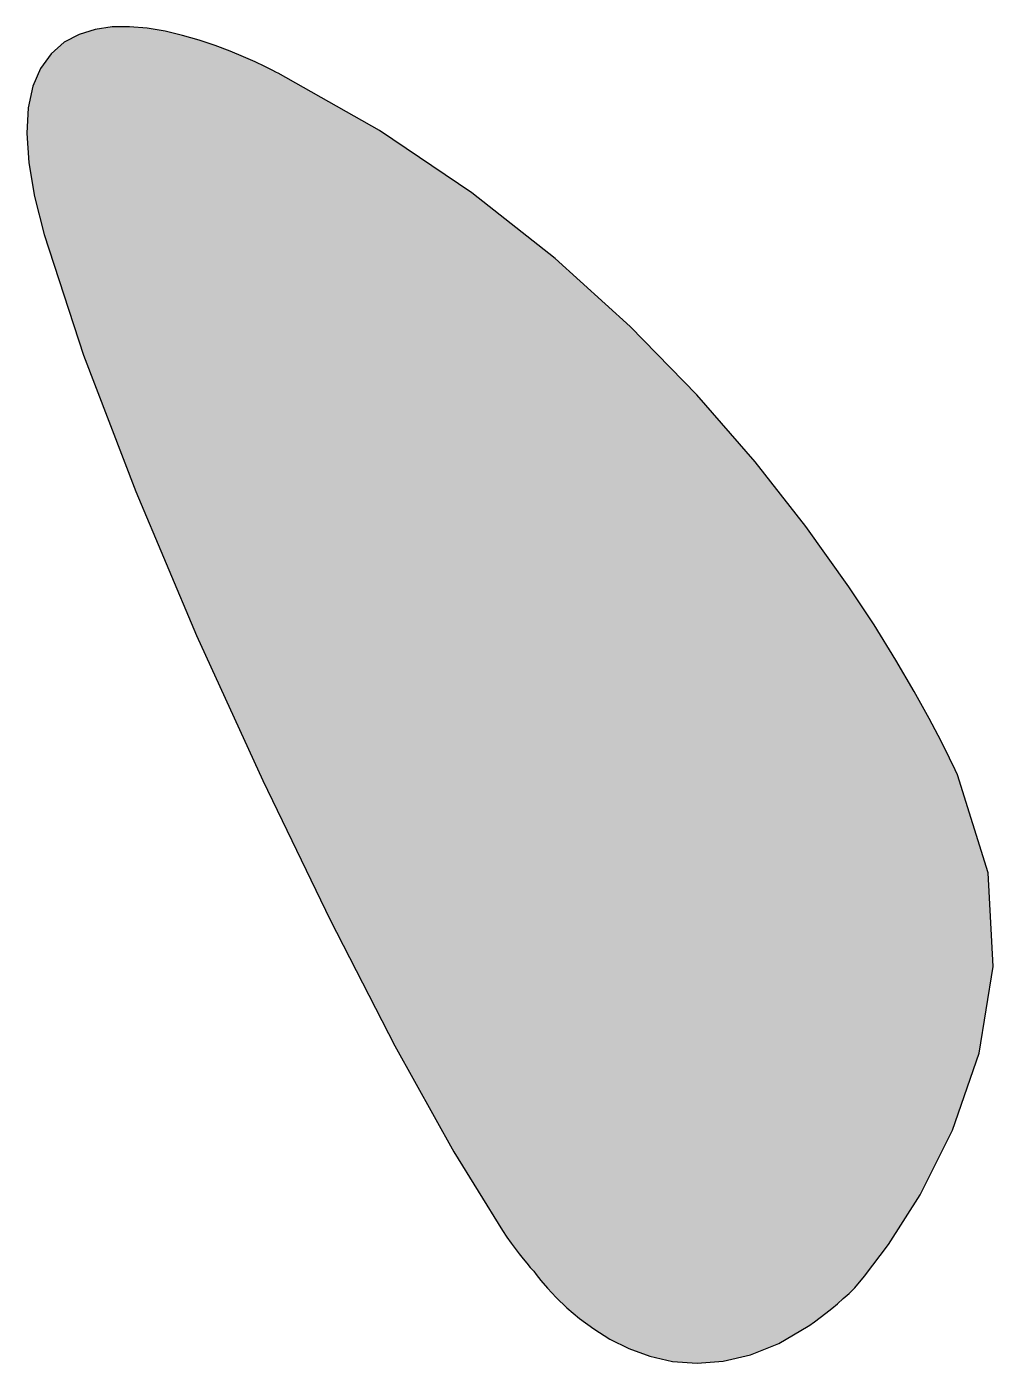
# Model space of a CAD drawing. Extents: x 9.2 to 26.2, y 63 to 86.5.
import ezdxf

# ---------------------------------------------------------------- set-up
doc = ezdxf.new("R2010")
doc.units = 0
doc.header["$MEASUREMENT"] = 0
doc.layers.add('H2', color=7, linetype='CONTINUOUS')

msp = doc.modelspace()

# ---------------------------------------------------------------- hatches: boundary and pattern name
at = {"layer": 'H2'}
h = msp.add_hatch(color=152, dxfattribs=at)
h.dxf.hatch_style = 2
h.paths.add_polyline_path([(23.703, 76.627), (22.947, 77.688), (22.056, 78.823), (21.026, 80.005), (19.853, 81.206), (18.534, 82.399), (17.065, 83.557), (15.442, 84.653), (13.662, 85.66), (13.633, 85.675), (13.552, 85.717), (13.425, 85.781), (13.255, 85.86), (13.05, 85.951), (12.814, 86.049), (12.552, 86.147), (12.271, 86.242), (11.975, 86.326), (11.669, 86.398), (11.357, 86.451), (11.045, 86.478), (10.738, 86.474), (10.441, 86.431), (10.158, 86.344), (9.895, 86.205), (9.664, 86.004), (9.478, 85.746), (9.342, 85.43), (9.26, 85.05), (9.235, 84.603), (9.271, 84.086), (9.371, 83.494), (9.541, 82.825), (10.236, 80.698), (11.153, 78.304), (12.225, 75.769), (13.387, 73.216), (14.572, 70.768), (15.715, 68.549), (16.749, 66.685), (17.609, 65.298), (17.686, 65.185), (17.761, 65.079), (17.833, 64.98), (17.903, 64.887), (17.97, 64.801), (18.035, 64.722), (18.097, 64.65), (18.157, 64.584), (18.202, 64.525), (18.283, 64.421), (18.401, 64.284), (18.554, 64.121), (18.741, 63.941), (18.961, 63.754), (19.213, 63.567), (19.496, 63.39), (19.83, 63.221), (20.2, 63.086), (20.602, 62.997), (21.033, 62.964), (21.49, 62.998), (21.97, 63.111), (22.47, 63.313), (22.987, 63.616), (22.988, 63.617), (22.99, 63.618), (22.992, 63.619), (22.993, 63.62), (22.995, 63.621), (22.997, 63.622), (22.998, 63.624), (23, 63.625), (23.099, 63.694), (23.199, 63.767), (23.3, 63.845), (23.401, 63.926), (23.502, 64.011), (23.604, 64.101), (23.707, 64.194), (23.809, 64.292), (23.979, 64.495), (24.4, 65.056), (24.955, 65.929), (25.526, 67.066), (25.995, 68.42), (26.244, 69.944), (26.156, 71.592), (25.613, 73.315), (25.613, 73.315), (25.613, 73.315), (25.613, 73.315), (25.613, 73.315), (25.613, 73.315), (25.613, 73.315), (25.613, 73.315), (25.613, 73.315), (25.571, 73.407), (25.476, 73.608), (25.325, 73.911), (25.119, 74.305), (24.854, 74.783), (24.531, 75.335), (24.148, 75.953)])

# ---------------------------------------------------------------- linework, layer by layer
msp.add_lwpolyline([(23.703, 76.627), (22.947, 77.688), (22.056, 78.823), (21.026, 80.005), (19.853, 81.206), (18.534, 82.399), (17.065, 83.557), (15.442, 84.653), (13.662, 85.66), (13.633, 85.675), (13.552, 85.717), (13.425, 85.781), (13.255, 85.86), (13.05, 85.951), (12.814, 86.049), (12.552, 86.147), (12.271, 86.242), (11.975, 86.326), (11.669, 86.398), (11.357, 86.451), (11.045, 86.478), (10.738, 86.474), (10.441, 86.431), (10.158, 86.344), (9.895, 86.205), (9.664, 86.004), (9.478, 85.746), (9.342, 85.43), (9.26, 85.05), (9.235, 84.603), (9.271, 84.086), (9.371, 83.494), (9.541, 82.825), (10.236, 80.698), (11.153, 78.304), (12.225, 75.769), (13.387, 73.216), (14.572, 70.768), (15.715, 68.549), (16.749, 66.685), (17.609, 65.298), (17.686, 65.185), (17.761, 65.079), (17.833, 64.98), (17.903, 64.887), (17.97, 64.801), (18.035, 64.722), (18.097, 64.65), (18.157, 64.584), (18.202, 64.525), (18.283, 64.421), (18.401, 64.284), (18.554, 64.121), (18.741, 63.941), (18.961, 63.754), (19.213, 63.567), (19.496, 63.39), (19.83, 63.221), (20.2, 63.086), (20.602, 62.997), (21.033, 62.964), (21.49, 62.998), (21.97, 63.111), (22.47, 63.313), (22.987, 63.616), (22.988, 63.617), (22.99, 63.618), (22.992, 63.619), (22.993, 63.62), (22.995, 63.621), (22.997, 63.622), (22.998, 63.624), (23, 63.625), (23.099, 63.694), (23.199, 63.767), (23.3, 63.845), (23.401, 63.926), (23.502, 64.011), (23.604, 64.101), (23.707, 64.194), (23.809, 64.292), (23.979, 64.495), (24.4, 65.056), (24.955, 65.929), (25.526, 67.066), (25.995, 68.42), (26.244, 69.944), (26.156, 71.592), (25.613, 73.315), (25.613, 73.315), (25.613, 73.315), (25.613, 73.315), (25.613, 73.315), (25.613, 73.315), (25.613, 73.315), (25.613, 73.315), (25.613, 73.315), (25.571, 73.407), (25.476, 73.608), (25.325, 73.911), (25.119, 74.305), (24.854, 74.783), (24.531, 75.335), (24.148, 75.953), (23.703, 76.627), (23.703, 76.627)], dxfattribs=at)

doc.saveas('drawing.dxf')
